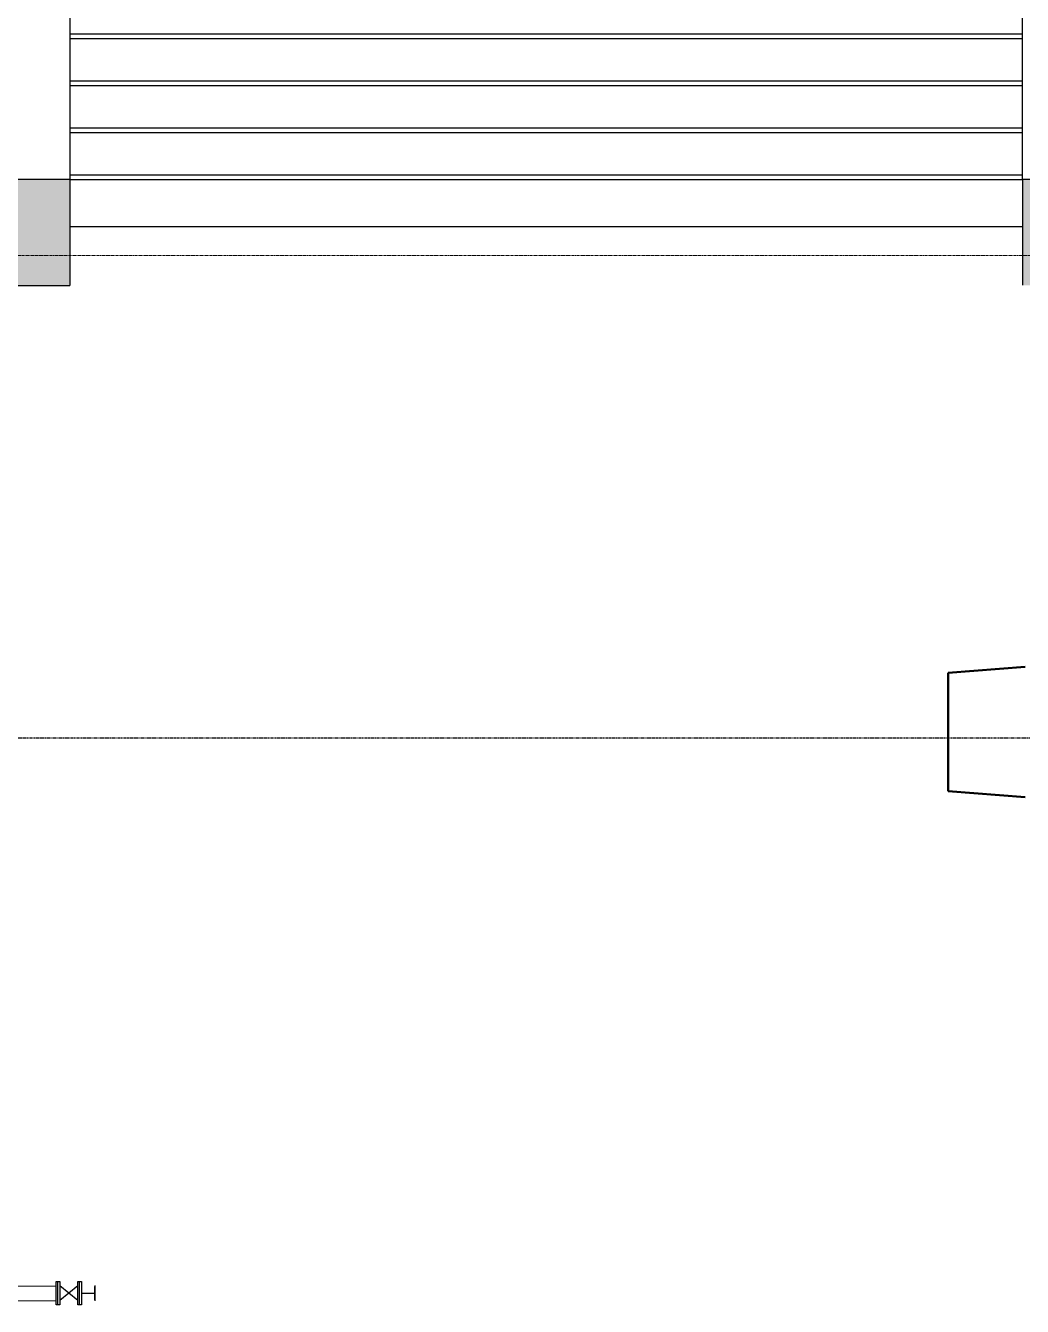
# Model space of a CAD drawing. Header units: inches. Extents: x 86328 to 235202, y 68629 to 184293.
# Drawn here: x 146037 to 150276, y 128975 to 134420 of the extents above; entities that cross this region are included whole.
import ezdxf

# ---------------------------------------------------------------- set-up
doc = ezdxf.new("R2010")
doc.units = ezdxf.units.IN
doc.header["$MEASUREMENT"] = 0
for name, pattern in [('CENTER', [2, 1.25, -0.25, 0.25, -0.25]), ('HIDDEN', [0.375, 0.25, -0.125]), ('PHANTOM2', [1.25, 0.625, -0.125, 0.125, -0.125, 0.125, -0.125])]:
    doc.linetypes.add(name, pattern=pattern)
doc.layers.add('.5', color=8, linetype='Continuous', lineweight=0)
doc.layers.add('DIM', color=251, linetype='Continuous', lineweight=0)
doc.layers.add('steel elbow 45deg', color=3, linetype='Continuous')

msp = doc.modelspace()

# ---------------------------------------------------------------- hatches: boundary and pattern name
at = {"layer": 'DIM', "linetype": 'HIDDEN', "lineweight": 25, "ltscale": 10}
h = msp.add_hatch(color=8, dxfattribs=at)
h.paths.add_polyline_path([(142275.9, 133615.4), (141975.9, 133615.4), (141975.9, 133315.4), (142275.9, 133315.4)])
h.paths.add_polyline_path([(146225.9, 133765.4), (145775.9, 133765.4), (145775.9, 133315.4), (146225.9, 133315.4)])
h.paths.add_polyline_path([(142275.9, 129340.4), (141975.9, 129340.4), (141975.9, 129040.4), (142275.9, 129040.4)])
h.paths.add_polyline_path([(150726.3, 133765.4), (150276.3, 133765.4), (150276.3, 133315.4), (150726.3, 133315.4)])
h.paths.add_polyline_path([(155226.3, 133965.4), (154776.3, 133965.4), (154776.3, 133315.4), (155226.3, 133315.4)])
h.paths.add_polyline_path([(145925.9, 129040.4), (145925.9, 129340.4), (145775.9, 129340.4), (145775.9, 129040.4)])

# ---------------------------------------------------------------- linework, layer by layer
at = {"layer": '.5', "color": 8, "linetype": 'CENTER', "ltscale": 10}
msp.add_line((193391.9, 133442.1), (128877.6, 133442.1), dxfattribs=at)
at = {"color": 8, "linetype": 'PHANTOM2', "ltscale": 20}
msp.add_line((175241.1, 131390.5), (142490.5, 131390.5), dxfattribs=at)
at = {"layer": 'DIM', "color": 8, "linetype": 'HIDDEN', "lineweight": 25, "ltscale": 10}
for p, q in [((146225.9, 133765.4), (146225.9, 138279.1)), ((150276.3, 133765.4), (150276.3, 138079.8)), ((146225.9, 134385.4), (150276.3, 134385.4)), ((146225.9, 134365.4), (150276.3, 134365.4)), ((146225.9, 134185.4), (150276.3, 134185.4)), ((146225.9, 134165.4), (150276.3, 134165.4)), ((146225.9, 133985.4), (150276.3, 133985.4)), ((146225.9, 133965.4), (150276.3, 133965.4)), ((146225.9, 133785.4), (150276.3, 133785.4)), ((146225.9, 133765.4), (145775.9, 133765.4)), ((146225.9, 133765.4), (145775.9, 133765.4)), ((146225.9, 133765.4), (150276.3, 133765.4)), ((146225.9, 133315.4), (146225.9, 133765.4)), ((146225.9, 133315.4), (146225.9, 133765.4)), ((150726.3, 133765.4), (150276.3, 133765.4)), ((150276.3, 133765.4), (150276.3, 133315.4)), ((146225.9, 133565.4), (150276.3, 133565.4)), ((145775.9, 133315.4), (146225.9, 133315.4)), ((145775.9, 133315.4), (146225.9, 133315.4))]:
    msp.add_line(p, q, dxfattribs=at)
at = {"layer": 'DIM', "color": 8, "lineweight": 50}
for p, q in [((150287.5, 131693.4), (149960.7, 131668.8)), ((149960.7, 131668.8), (149960.7, 131164.5)), ((150287.5, 131139.9), (149960.7, 131164.5))]:
    msp.add_line(p, q, dxfattribs=at)
at = {"layer": 'steel elbow 45deg', "color": 8}
for p, q in [((140990.2, 129037.8), (146166.2, 129062.4)), ((146166.2, 129080.4), (146181.8, 129080.4)), ((146166.2, 128981.5), (146166.2, 129080.4)), ((146174, 128981.5), (146174, 129080.4)), ((146181.8, 129080.4), (146181.8, 128981.5)), ((146258.9, 129062.4), (146181.8, 128999.4)), ((146258.9, 128999.4), (146181.8, 129062.4)), ((146258.9, 129080.3), (146274.5, 129080.3)), ((146258.9, 128981.5), (146258.9, 129080.3)), ((146266.7, 128981.5), (146266.7, 129080.3)), ((146274.5, 129080.3), (146274.5, 128981.5)), ((146331.8, 129063.9), (146331.8, 128997.9)), ((146331.8, 129003.1), (146331.8, 129058.7)), ((140991.8, 128974.8), (146166.2, 128999.4)), ((146274.5, 129030.9), (146331.8, 129030.9)), ((146181.8, 128981.5), (146166.2, 128981.5)), ((146274.5, 128981.5), (146258.9, 128981.5))]:
    msp.add_line(p, q, dxfattribs=at)

doc.saveas('drawing.dxf')
